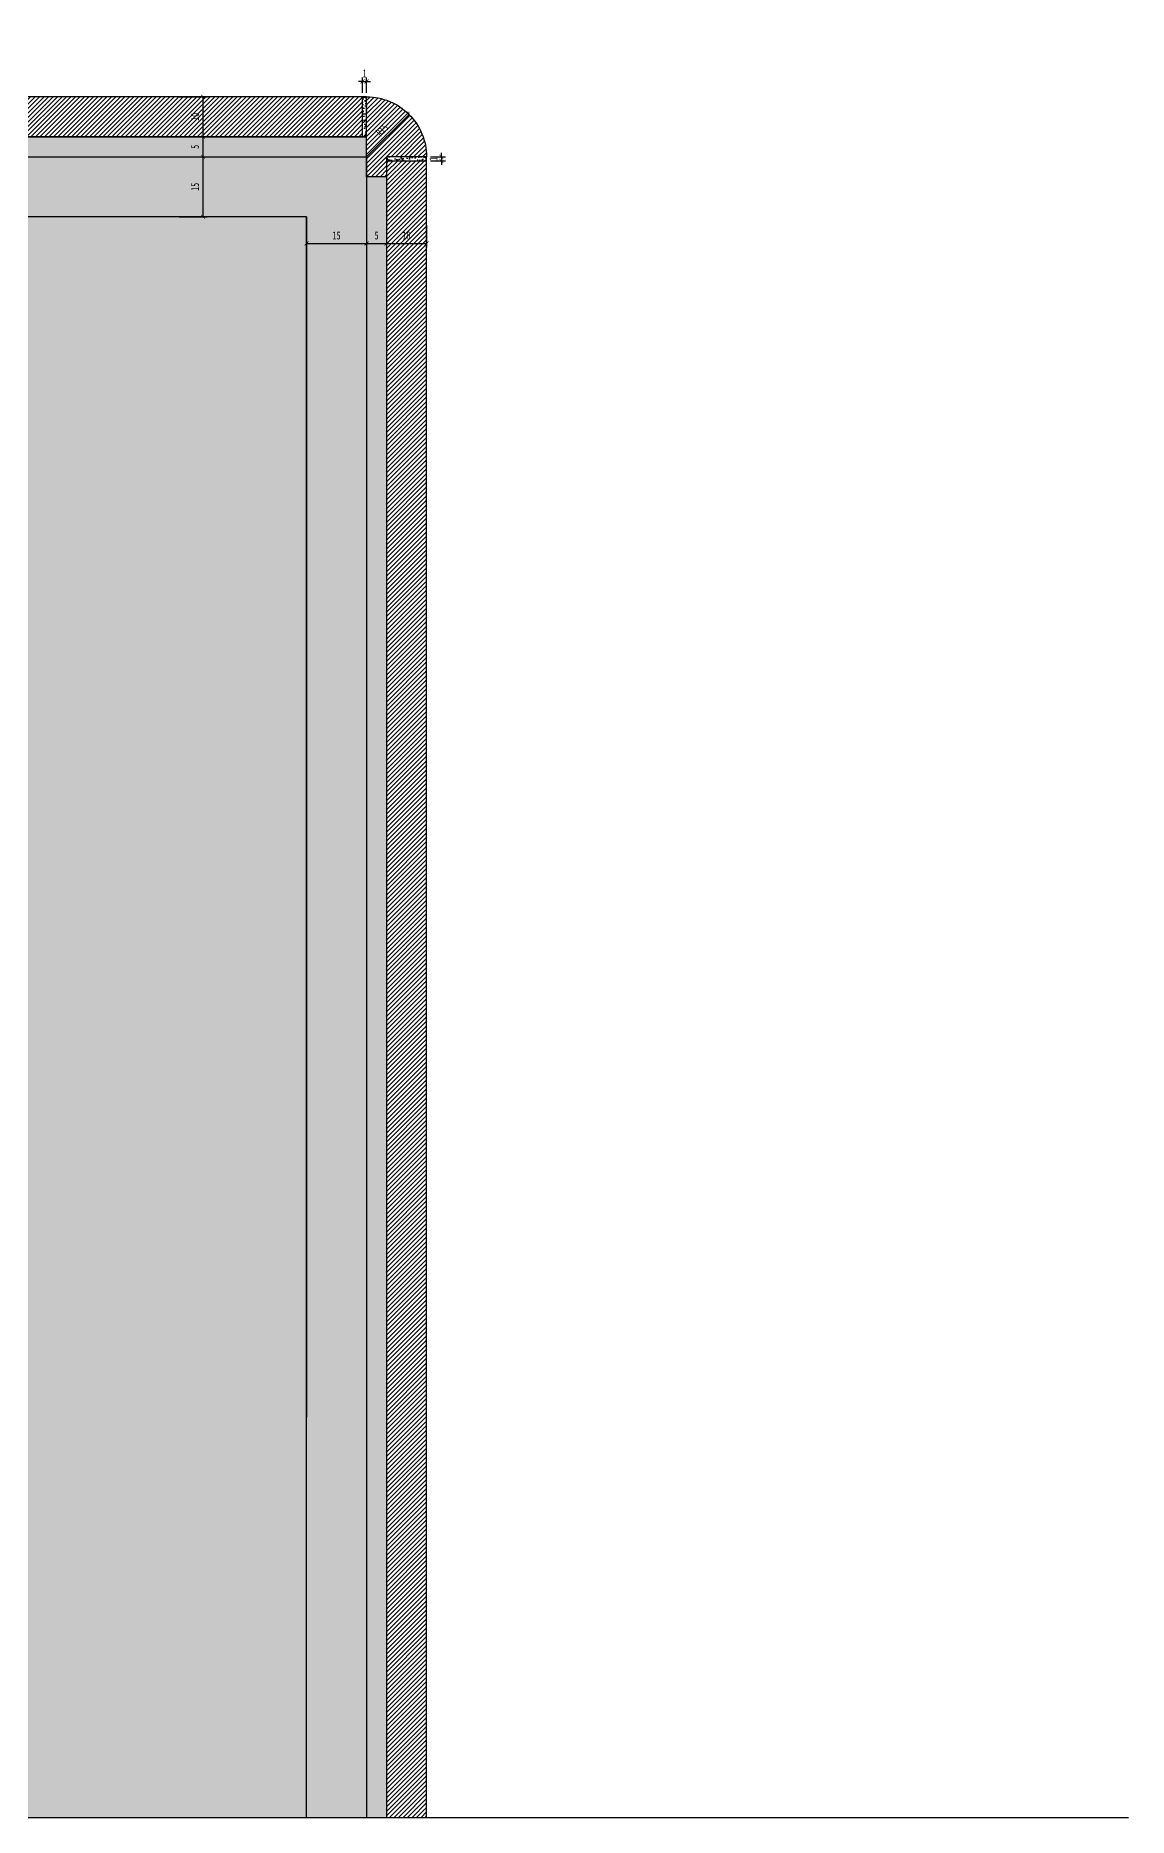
# Model space of a CAD drawing. Header units: millimetres. Extents: x 161920 to 181521, y -136232 to -127655.
# Drawn here: x 167661.2 to 167934.4, y -134581.6 to -134136.3 of the extents above; entities that cross this region are included whole.
import ezdxf

# ---------------------------------------------------------------- set-up
doc = ezdxf.new("R2010")
doc.units = ezdxf.units.MM
doc.header["$LTSCALE"] = 10
doc.header["$PDMODE"] = 3
for name, color, linetype in [('0BZ', 8, 'Continuous'), ('2TC', 8, 'Continuous'), ('4-Wide(立面宽线)', 4, 'Continuous'), ('A-土建墙（含管井、立管）', 6, 'Continuous'), ('A-土建柱', 6, 'Continuous'), ('P-完成面', 3, 'Continuous'), ('W-尺寸', 5, 'Continuous')]:
    doc.layers.add(name, color=color, linetype=linetype)
doc.styles.add('DIM', font='SimSun.ttf', dxfattribs={"width": 0.7})
doc.dimstyles.new('1', dxfattribs={"dimtxt": 2, "dimasz": 1, "dimexe": 1, "dimexo": 1, "dimgap": 1, "dimtad": 1, "dimdec": 0, "dimzin": 0, "dimdsep": 46, "dimtxsty": 'DIM', "dimblk": 'ARCHTICK', "dimcen": 0, "dimclrd": 5, "dimclre": 5, "dimclrt": 35, "dimadec": 0, "dimazin": 0, "dimtfac": 0.5, "dimtdec": 0, "dimtix": 1, "dimtmove": 2, "dimatfit": 2, "dimldrblk": 'A', "dimfxl": 0, "dimtolj": 1, "dimtzin": 0, "dimlwd": -1, "dimlwe": -1, "dimarcsym": 0})
doc.dimstyles.new('50', dxfattribs={"dimscale": 50, "dimtxt": 2, "dimasz": 1, "dimexe": 1, "dimexo": 1, "dimgap": 1, "dimtad": 1, "dimdec": 0, "dimzin": 0, "dimdsep": 46, "dimtxsty": 'DIM', "dimblk": 'ARCHTICK', "dimcen": 0, "dimclrd": 5, "dimclre": 5, "dimclrt": 35, "dimadec": 0, "dimazin": 0, "dimtfac": 0.5, "dimtdec": 0, "dimtix": 1, "dimtmove": 2, "dimatfit": 2, "dimldrblk": 'A', "dimfxl": 0, "dimtolj": 1, "dimtzin": 0, "dimlwd": -1, "dimlwe": -1, "dimarcsym": 0})
pattern_1 = [(50, (0, 0), (5.46554007, -0.47817257), [0.5715, -6.2865]), (355, (0, 0), (-1.05728478, 5.73169929), [0.4572, -5.0292]), (100.451, (0.4555, -0.04), (4.40827505, 5.25350063), [0.4857, -5.3427]), (46.1842, (0, 1.524), (8.13237123, -1.26126984), [0.85725, -9.42975]), (96.6356, (0.678, 1.419), (7.12212703, 7.42276668), [0.72855, -8.01405]), (351.184, (0, 1.524), (7.12213817, 7.42275354), [0.6858, -7.5438]), (21, (0.762, 1.143), (4.548446395, -3.06796556), [0.5715, -6.2865]), (326, (0.762, 1.143), (1.85406085, 5.52563898), [0.4572, -5.0292]), (71.4514, (1.141, 0.8873), (6.40249472, 2.45768573), [0.4857, -5.3427]), (37.5, (0, 0), (0.092658098, 2.536651166), [0, -4.96824, 0, -5.1054, 0, -5.04825]), (7.5, (0, 0), (2.004589875, 3.005417245), [0, -2.91084, 0, -4.85394, 0, -1.92405]), (327.5, (-1.6993, 0), (4.067717855, -0.17186232), [0, -1.905, 0, -5.9436, 0, -7.8867]), (317.5, (-2.4613, 0), (4.44387544, 0.76279473), [0, -2.4765, 0, -3.94716, 0, -5.6007])]

# ---------------------------------------------------------------- blocks, each defined once
blk = doc.blocks.new('_ArchTick')
at = {"color": 0, "linetype": 'ByBlock', "const_width": 0.15}
blk.add_lwpolyline([(-0.5, -0.5), (0.5, 0.5)], dxfattribs=at)
blk = doc.blocks.new('*D340')
at = {"layer": 'Defpoints', "color": 0}
for p in [(167628.94, -129181.62), (167728.94, -129831.62), (167628.94, -134531.62)]:
    blk.add_point(p, dxfattribs=at)
at = {"layer": 'W-尺寸', "color": 5}
for p, q in [((167628.94, -129481.62), (167628.94, -129131.62)), ((167728.94, -129481.62), (167728.94, -129131.62)), ((167628.94, -129181.62), (167578.94, -129181.62)), ((167728.94, -129181.62), (167628.94, -129181.62)), ((167728.94, -129181.62), (167778.94, -129181.62))]:
    blk.add_line(p, q, dxfattribs=at)
at = {"layer": 'W-尺寸', "color": 5, "xscale": 50, "yscale": 50, "zscale": 50}
blk.add_blockref('_ArchTick', (167628.94, -129181.62), dxfattribs=at)
at = {"layer": 'W-尺寸', "color": 5, "xscale": 50, "yscale": 50, "zscale": 50, "rotation": 180}
blk.add_blockref('_ArchTick', (167728.94, -129181.62), dxfattribs=at)
at = {"layer": 'W-尺寸', "color": 35, "insert": (167678.94, -129081.62), "char_height": 100, "attachment_point": 5, "style": 'DIM'}
blk.add_mtext('\\A1;100', dxfattribs=at)
blk = doc.blocks.new('A')
for p, q in [((-1.4351, 1.1477), (-1.0896, 1.4375)), ((-1.0896, 1.4375), (0, 0)), ((-1.4351, 1.1477), (-0.3688, 0)), ((-0.3688, 0), (-2.1271, 0)), ((-1.4351, -1.1477), (-0.3688, 0)), ((-1.0896, -1.4375), (0, 0)), ((-1.4351, -1.1477), (-1.0896, -1.4375))]:
    blk.add_line(p, q)
for points in [[(-1.4351, 1.1477), (-1.0896, 1.4375), (-0.3688, 0), (0, 0)], [(-1.4351, -1.1477), (-1.0896, -1.4375), (-0.3688, 0), (0, 0)]]:
    blk.add_solid(points)
blk = doc.blocks.new('*D393')
at = {"layer": '4-Wide(立面宽线)', "color": 5, "ltscale": 0.15}
for p, q in [((167697.08, -134166.62), (167704.08, -134166.62)), ((167703.08, -134181.62), (167703.08, -134166.62)), ((167697.08, -134181.62), (167704.08, -134181.62))]:
    blk.add_line(p, q, dxfattribs=at)
at = {"layer": 'Defpoints', "color": 0, "ltscale": 0.15}
for p in [(167689.27, -134166.62), (167703.08, -134166.62), (167689.27, -134181.62)]:
    blk.add_point(p, dxfattribs=at)
at = {"layer": '4-Wide(立面宽线)', "color": 5, "ltscale": 0.15}
for p, rotation in [((167703.08, -134166.62), 90), ((167703.08, -134181.62), 270)]:
    blk.add_blockref('_ArchTick', p, dxfattribs=dict(at, rotation=rotation))
at = {"layer": '4-Wide(立面宽线)', "color": 35, "ltscale": 0.15, "insert": (167701.08, -134174.12), "char_height": 2, "attachment_point": 5, "rotation": 90, "style": 'DIM'}
blk.add_mtext('\\A1;15', dxfattribs=at)
blk = doc.blocks.new('*D394')
at = {"layer": '4-Wide(立面宽线)', "color": 5, "ltscale": 0.15}
for p, q in [((167697.08, -134161.62), (167704.08, -134161.62)), ((167703.08, -134166.62), (167703.08, -134161.62)), ((167697.08, -134166.62), (167704.08, -134166.62))]:
    blk.add_line(p, q, dxfattribs=at)
at = {"layer": 'Defpoints', "color": 0, "ltscale": 0.15}
for p in [(167695.07, -134161.62), (167703.08, -134161.62), (167689.27, -134166.62)]:
    blk.add_point(p, dxfattribs=at)
at = {"layer": '4-Wide(立面宽线)', "color": 5, "ltscale": 0.15}
for p, rotation in [((167703.08, -134161.62), 90), ((167703.08, -134166.62), 270)]:
    blk.add_blockref('_ArchTick', p, dxfattribs=dict(at, rotation=rotation))
at = {"layer": '4-Wide(立面宽线)', "color": 35, "ltscale": 0.15, "insert": (167701.08, -134164.12), "char_height": 2, "attachment_point": 5, "rotation": 90, "style": 'DIM'}
blk.add_mtext('\\A1;5', dxfattribs=at)
blk = doc.blocks.new('*D395')
at = {"layer": '4-Wide(立面宽线)', "color": 5, "ltscale": 0.15}
for p, q in [((167697.08, -134151.62), (167704.08, -134151.62)), ((167703.08, -134161.62), (167703.08, -134151.62)), ((167697.08, -134161.62), (167704.08, -134161.62))]:
    blk.add_line(p, q, dxfattribs=at)
at = {"layer": 'Defpoints', "color": 0, "ltscale": 0.15}
for p in [(167694.95, -134151.62), (167703.08, -134151.62), (167695.07, -134161.62)]:
    blk.add_point(p, dxfattribs=at)
at = {"layer": '4-Wide(立面宽线)', "color": 5, "ltscale": 0.15}
for p, rotation in [((167703.08, -134151.62), 90), ((167703.08, -134161.62), 270)]:
    blk.add_blockref('_ArchTick', p, dxfattribs=dict(at, rotation=rotation))
at = {"layer": '4-Wide(立面宽线)', "color": 35, "ltscale": 0.15, "insert": (167701.08, -134156.62), "char_height": 2, "attachment_point": 5, "rotation": 90, "style": 'DIM'}
blk.add_mtext('\\A1;10', dxfattribs=at)
blk = doc.blocks.new('*D396')
at = {"layer": '4-Wide(立面宽线)', "color": 5, "ltscale": 0.15}
for p, q in [((167742.94, -134147.77), (167741.94, -134147.77)), ((167742.94, -134150.62), (167742.94, -134146.77)), ((167742.94, -134147.77), (167743.94, -134147.77)), ((167743.94, -134150.62), (167743.94, -134146.77)), ((167743.94, -134147.77), (167744.94, -134147.77))]:
    blk.add_line(p, q, dxfattribs=at)
at = {"layer": 'Defpoints', "color": 0, "ltscale": 0.15}
for p in [(167743.94, -134147.77), (167742.94, -134151.62), (167743.94, -134151.62)]:
    blk.add_point(p, dxfattribs=at)
at = {"layer": '4-Wide(立面宽线)', "color": 5, "ltscale": 0.15}
blk.add_blockref('_ArchTick', (167742.94, -134147.77), dxfattribs=at)
at = {"layer": '4-Wide(立面宽线)', "color": 5, "ltscale": 0.15, "rotation": 180}
blk.add_blockref('_ArchTick', (167743.94, -134147.77), dxfattribs=at)
at = {"layer": '4-Wide(立面宽线)', "color": 35, "ltscale": 0.15, "insert": (167743.44, -134145.77), "char_height": 2, "attachment_point": 5, "style": 'DIM'}
blk.add_mtext('\\A1;1', dxfattribs=at)
blk = doc.blocks.new('*D397')
at = {"layer": '4-Wide(立面宽线)', "color": 5, "ltscale": 0.15}
blk.add_line((167743.94, -134166.62), (167754.57, -134156.04), dxfattribs=at)
at = {"layer": 'Defpoints', "color": 0, "ltscale": 0.15}
for p in [(167754.57, -134156.04), (167743.94, -134166.62)]:
    blk.add_point(p, dxfattribs=at)
at = {"layer": '4-Wide(立面宽线)', "color": 5, "ltscale": 0.15, "rotation": 44.87827331960506}
blk.add_blockref('_ArchTick', (167754.57, -134156.04), dxfattribs=at)
at = {"layer": '4-Wide(立面宽线)', "color": 35, "ltscale": 0.15, "insert": (167747.84, -134159.91), "char_height": 2, "attachment_point": 5, "rotation": 44.8783, "style": 'DIM'}
blk.add_mtext('\\A1;R15', dxfattribs=at)
blk = doc.blocks.new('*D398')
at = {"layer": '4-Wide(立面宽线)', "color": 5, "ltscale": 0.15}
for p, q in [((167762.64, -134166.62), (167762.64, -134165.62)), ((167759.94, -134166.62), (167763.64, -134166.62)), ((167759.94, -134167.62), (167763.64, -134167.62)), ((167762.64, -134166.62), (167762.64, -134167.62)), ((167762.64, -134167.62), (167762.64, -134168.62))]:
    blk.add_line(p, q, dxfattribs=at)
at = {"layer": 'Defpoints', "color": 0, "ltscale": 0.15}
for p in [(167758.94, -134166.62), (167758.94, -134167.62), (167762.64, -134167.62)]:
    blk.add_point(p, dxfattribs=at)
at = {"layer": '4-Wide(立面宽线)', "color": 5, "ltscale": 0.15}
for p, rotation in [((167762.64, -134166.62), 270), ((167762.64, -134167.62), 90)]:
    blk.add_blockref('_ArchTick', p, dxfattribs=dict(at, rotation=rotation))
at = {"layer": '4-Wide(立面宽线)', "color": 35, "ltscale": 0.15, "insert": (167760.64, -134167.12), "char_height": 2, "attachment_point": 5, "rotation": 90, "style": 'DIM'}
blk.add_mtext('\\A1;1', dxfattribs=at)
blk = doc.blocks.new('*D399')
at = {"layer": '4-Wide(立面宽线)', "color": 5, "ltscale": 0.15}
for p, q in [((167728.94, -134182.62), (167728.94, -134189.28)), ((167743.94, -134182.62), (167743.94, -134189.28)), ((167728.94, -134188.28), (167743.94, -134188.28))]:
    blk.add_line(p, q, dxfattribs=at)
at = {"layer": 'Defpoints', "color": 0, "ltscale": 0.15}
for p in [(167728.94, -134181.62), (167743.94, -134181.62), (167743.94, -134188.28)]:
    blk.add_point(p, dxfattribs=at)
at = {"layer": '4-Wide(立面宽线)', "color": 5, "ltscale": 0.15, "rotation": 180}
blk.add_blockref('_ArchTick', (167728.94, -134188.28), dxfattribs=at)
at = {"layer": '4-Wide(立面宽线)', "color": 5, "ltscale": 0.15}
blk.add_blockref('_ArchTick', (167743.94, -134188.28), dxfattribs=at)
at = {"layer": '4-Wide(立面宽线)', "color": 35, "ltscale": 0.15, "insert": (167736.44, -134186.28), "char_height": 2, "attachment_point": 5, "style": 'DIM'}
blk.add_mtext('\\A1;15', dxfattribs=at)
blk = doc.blocks.new('*D400')
at = {"layer": '4-Wide(立面宽线)', "color": 5, "ltscale": 0.15}
for p, q in [((167743.94, -134182.62), (167743.94, -134189.28)), ((167748.94, -134183.28), (167748.94, -134189.28)), ((167743.94, -134188.28), (167748.94, -134188.28))]:
    blk.add_line(p, q, dxfattribs=at)
at = {"layer": 'Defpoints', "color": 0, "ltscale": 0.15}
for p in [(167743.94, -134181.62), (167748.94, -134182.28), (167748.94, -134188.28)]:
    blk.add_point(p, dxfattribs=at)
at = {"layer": '4-Wide(立面宽线)', "color": 5, "ltscale": 0.15, "rotation": 180}
blk.add_blockref('_ArchTick', (167743.94, -134188.28), dxfattribs=at)
at = {"layer": '4-Wide(立面宽线)', "color": 5, "ltscale": 0.15}
blk.add_blockref('_ArchTick', (167748.94, -134188.28), dxfattribs=at)
at = {"layer": '4-Wide(立面宽线)', "color": 35, "ltscale": 0.15, "insert": (167746.44, -134186.28), "char_height": 2, "attachment_point": 5, "style": 'DIM'}
blk.add_mtext('\\A1;5', dxfattribs=at)
blk = doc.blocks.new('*D401')
at = {"layer": '4-Wide(立面宽线)', "color": 5, "ltscale": 0.15}
for p, q in [((167748.94, -134183.28), (167748.94, -134189.28)), ((167758.94, -134183.74), (167758.94, -134189.28)), ((167748.94, -134188.28), (167758.94, -134188.28))]:
    blk.add_line(p, q, dxfattribs=at)
at = {"layer": 'Defpoints', "color": 0, "ltscale": 0.15}
for p in [(167748.94, -134182.28), (167758.94, -134182.74), (167758.94, -134188.28)]:
    blk.add_point(p, dxfattribs=at)
at = {"layer": '4-Wide(立面宽线)', "color": 5, "ltscale": 0.15, "rotation": 180}
blk.add_blockref('_ArchTick', (167748.94, -134188.28), dxfattribs=at)
at = {"layer": '4-Wide(立面宽线)', "color": 5, "ltscale": 0.15}
blk.add_blockref('_ArchTick', (167758.94, -134188.28), dxfattribs=at)
at = {"layer": '4-Wide(立面宽线)', "color": 35, "ltscale": 0.15, "insert": (167753.94, -134186.28), "char_height": 2, "attachment_point": 5, "style": 'DIM'}
blk.add_mtext('\\A1;10', dxfattribs=at)

msp = doc.modelspace()

# ---------------------------------------------------------------- hatches: boundary and pattern name
at = {"ltscale": 0.15}
h = msp.add_hatch(dxfattribs=at)
h.set_pattern_fill('ANSI31', color=250, scale=0.5, angle=-180, style=0)
h.set_pattern_definition([(225, (167128.9395, -134581.6236), (0.561266, -0.561266), [])])
h.paths.add_polyline_path([(167758.94, -134167.62), (167748.94, -134167.62), (167748.94, -134581.62), (167758.94, -134581.62)])
h.paths.add_polyline_path([(167742.94, -134151.62), (167442.94, -134151.62), (167442.94, -134161.62), (167742.94, -134161.62)])
h.paths.add_polyline_path([(167440.94, -134151.62), (167128.94, -134151.62), (167128.94, -134161.62), (167440.94, -134161.62)])
h = msp.add_hatch(dxfattribs=at)
h.set_pattern_fill('ANSI31', color=250, scale=0.5, angle=-180, style=0)
h.set_pattern_definition([(225, (167743.9395, -134171.6236), (0.561266, -0.561266), [])])
edge = h.paths.add_edge_path()
edge.add_line((167748.94, -134166.62), (167748.94, -134171.62))
edge.add_line((167748.94, -134171.62), (167743.94, -134171.62))
edge.add_line((167743.94, -134171.62), (167743.94, -134151.62))
edge.add_arc((167743.94, -134166.62), 15, 0, 90, ccw=False)
edge.add_line((167758.94, -134166.62), (167748.94, -134166.62))
at = {"layer": '2TC'}
h = msp.add_hatch(dxfattribs=at)
h.set_pattern_fill('AR-CONC', color=250, angle=90, style=0)
h.set_pattern_definition([(140, (167743.9395, -134161.6236), (0.1594, 1.82185), [0.1905, -2.0955]), (85, (167743.9395, -134161.6236), (-1.91057, -0.35243), [0.1524, -1.6764]), (190.45, (167743.9528, -134161.4718), (-1.75117, 1.46943), [0.1619, -1.7809]), (136.184, (167743.4315, -134161.6236), (0.4204, 2.7108), [0.28575, -3.14325]), (186.636, (167743.4665, -134161.3977), (-2.47426, 2.37404), [0.24285, -2.67135]), (81.184, (167743.4315, -134161.6236), (-2.47425, 2.37405), [0.2286, -2.5146]), (111, (167743.5585, -134161.3696), (1.02266, 1.51615), [0.1905, -2.0955]), (56, (167743.5585, -134161.3696), (-1.84188, 0.61802), [0.1524, -1.6764]), (161.451, (167743.6437, -134161.2433), (-0.81923, 2.13416), [0.1619, -1.7809]), (127.5, (167743.9395, -134161.6236), (-0.84555, 0.030886), [0, -1.65608, 0, -1.7018, 0, -1.68275]), (97.5, (167743.9395, -134161.6236), (-1.001806, 0.6682), [0, -0.97028, 0, -1.61798, 0, -0.64135]), (57.5, (167743.9395, -134162.19), (0.057287, 1.355906), [0, -0.635, 0, -1.9812, 0, -2.6289]), (47.5, (167743.9395, -134162.444), (-0.25426, 1.48129), [0, -0.8255, 0, -1.31572, 0, -1.8669])])
h.paths.add_polyline_path([(167742.94, -134151.62), (167742.94, -134161.62), (167743.94, -134161.62), (167743.94, -134151.62)])
h = msp.add_hatch(dxfattribs=at)
h.set_pattern_fill('AR-CONC', color=250, scale=3, style=0)
h.set_pattern_definition(pattern_1)
h.paths.add_polyline_path([(167128.94, -134166.62), (167728.94, -134166.62), (167728.94, -134181.62), (167128.94, -134181.62)])
h = msp.add_hatch(dxfattribs=at)
h.set_pattern_fill('AR-CONC', color=250, scale=3, style=0)
h.set_pattern_definition(pattern_1)
h.paths.add_polyline_path([(167728.94, -134166.62), (167743.94, -134166.62), (167743.94, -134581.62), (167728.94, -134581.62)])
h = msp.add_hatch(dxfattribs=at)
h.set_pattern_fill('AR-CONC', color=250, style=0)
h.set_pattern_definition([(50, (167748.9395, -134167.6236), (1.82185, -0.1594), [0.1905, -2.0955]), (355, (167748.9395, -134167.6236), (-0.35243, 1.91057), [0.1524, -1.6764]), (100.45, (167749.0913, -134167.6369), (1.46943, 1.75117), [0.1619, -1.7809]), (46.184, (167748.9395, -134167.1156), (2.7108, -0.4204), [0.28575, -3.14325]), (96.636, (167749.1654, -134167.1506), (2.37404, 2.47426), [0.24285, -2.67135]), (351.184, (167748.9395, -134167.1156), (2.37405, 2.47425), [0.2286, -2.5146]), (21, (167749.1935, -134167.2426), (1.51615, -1.02266), [0.1905, -2.0955]), (326, (167749.1935, -134167.2426), (0.61802, 1.84188), [0.1524, -1.6764]), (71.451, (167749.3198, -134167.3278), (2.13416, 0.81923), [0.1619, -1.7809]), (37.5, (167748.9395, -134167.6236), (0.030886, 0.84555), [0, -1.65608, 0, -1.7018, 0, -1.68275]), (7.5, (167748.9395, -134167.6236), (0.6682, 1.001806), [0, -0.97028, 0, -1.61798, 0, -0.64135]), (327.5, (167748.3731, -134167.6236), (1.355906, -0.057287), [0, -0.635, 0, -1.9812, 0, -2.6289]), (317.5, (167748.1191, -134167.6236), (1.48129, 0.25426), [0, -0.8255, 0, -1.31572, 0, -1.8669])])
h.paths.add_polyline_path([(167758.94, -134166.62), (167748.94, -134166.62), (167748.94, -134167.62), (167758.94, -134167.62)])
h = msp.add_hatch(dxfattribs=at)
h.set_pattern_fill('钢筋混凝土', color=250, scale=2, angle=90, style=0)
h.set_pattern_definition([(135, (0, 0), (-3.53553391, -3.53553391), []), (140, (0, 0), (1.2550427, 14.34520365), [1.5, -16.5]), (85, (0, 0), (-15.0438427, -2.7750267), [1.2, -13.2]), (190.4514, (0.105, 1.195), (-13.7887908, 11.5701876), [1.2748038, -14.0228422]), (136.1842, (-4, 2e-16), (3.3103803, 21.344821), [2.25, -24.75]), (186.6356, (-3.724, 1.779), (-19.4823574, 18.6932541), [1.9122058, -21.03426]), (81.1842, (-4, 2e-16), (-19.482372, 18.693239), [1.8, -19.8]), (111, (-3, 2), (8.0523778, 11.93814104), [1.5, -16.5]), (56, (-3, 2), (-14.5030009, 4.8663066), [1.2, -13.2]), (161.4514, (-2.329, 2.995), (-6.4506099, 16.8044526), [1.2748038, -14.0228422]), (127.5, (0, 0), (-6.65787708, 0.24319711), [0, -13.04, 0, -13.4, 0, -13.25]), (97.5, (0, 0), (-7.88823424, 5.26139075), [0, -7.64, 0, -12.74, 0, -5.05]), (57.5, (-3e-16, -4.46), (0.45109743, 10.67644872), [0, -5, 0, -15.6, 0, -20.7]), (47.5, (-4e-16, -6.46), (-2.00209965, 11.6637234), [0, -6.5, 0, -10.36, 0, -14.7])])
h.paths.add_polyline_path([(167728.94, -134181.62), (167328.94, -134181.62), (167128.94, -134181.62), (167128.94, -134381.62), (167328.94, -134381.62), (167328.94, -134581.62), (167728.94, -134581.62)])
at = {"layer": '4-Wide(立面宽线)', "ltscale": 0.15}
h = msp.add_hatch(dxfattribs=at)
h.set_pattern_fill('AR-CONC', color=251, scale=3, style=0)
h.set_pattern_definition([(50, (167128.9395, -134166.6236), (5.46554, -0.478173), [0.5715, -6.2865]), (355, (167128.9395, -134166.6236), (-1.057285, 5.7317), [0.4572, -5.0292]), (100.451, (167129.395, -134166.6634), (4.408275, 5.2535), [0.4857, -5.3427]), (46.1842, (167128.9395, -134165.0996), (8.13237, -1.26127), [0.85725, -9.42975]), (96.6356, (167129.617, -134165.205), (7.12213, 7.42277), [0.72855, -8.01405]), (351.184, (167128.9395, -134165.1), (7.12214, 7.42275), [0.6858, -7.5438]), (21, (167129.7015, -134165.4806), (4.548446, -3.067966), [0.5715, -6.2865]), (326, (167129.7015, -134165.4806), (1.85406, 5.52564), [0.4572, -5.0292]), (71.4514, (167130.0805, -134165.736), (6.402495, 2.457686), [0.4857, -5.3427]), (37.5, (167128.9395, -134166.6236), (0.092658, 2.536651), [0, -4.96824, 0, -5.1054, 0, -5.04825]), (7.5, (167128.9395, -134166.6236), (2.00459, 3.005417), [0, -2.91084, 0, -4.85394, 0, -1.92405]), (327.5, (167127.2402, -134166.6236), (4.067718, -0.171862), [0, -1.905, 0, -5.9436, 0, -7.8867]), (317.5, (167126.4782, -134166.6236), (4.443875, 0.762795), [0, -2.4765, 0, -3.94716, 0, -5.6007])])
h.paths.add_polyline_path([(167128.94, -134161.62), (167743.94, -134161.62), (167743.94, -134166.62), (167128.94, -134166.62)])
h = msp.add_hatch(dxfattribs=at)
h.set_pattern_fill('AR-CONC', color=251, scale=3, style=0)
h.set_pattern_definition([(50, (167743.9395, -134581.6236), (5.46554, -0.478173), [0.5715, -6.2865]), (355, (167743.9395, -134581.6236), (-1.057285, 5.7317), [0.4572, -5.0292]), (100.451, (167744.395, -134581.6634), (4.408275, 5.2535), [0.4857, -5.3427]), (46.1842, (167743.9395, -134580.0996), (8.13237, -1.26127), [0.85725, -9.42975]), (96.6356, (167744.617, -134580.205), (7.12213, 7.42277), [0.72855, -8.01405]), (351.184, (167743.9395, -134580.1), (7.12214, 7.42275), [0.6858, -7.5438]), (21, (167744.7015, -134580.4806), (4.548446, -3.067966), [0.5715, -6.2865]), (326, (167744.7015, -134580.4806), (1.85406, 5.52564), [0.4572, -5.0292]), (71.4514, (167745.0805, -134580.736), (6.402495, 2.457686), [0.4857, -5.3427]), (37.5, (167743.9395, -134581.6236), (0.092658, 2.536651), [0, -4.96824, 0, -5.1054, 0, -5.04825]), (7.5, (167743.9395, -134581.6236), (2.00459, 3.005417), [0, -2.91084, 0, -4.85394, 0, -1.92405]), (327.5, (167742.2402, -134581.6236), (4.067718, -0.171862), [0, -1.905, 0, -5.9436, 0, -7.8867]), (317.5, (167741.4782, -134581.6236), (4.443875, 0.762795), [0, -2.4765, 0, -3.94716, 0, -5.6007])])
h.paths.add_polyline_path([(167743.94, -134171.62), (167748.94, -134171.62), (167748.94, -134581.62), (167743.94, -134581.62)])

# ---------------------------------------------------------------- linework, layer by layer
at = {"layer": '0BZ'}
for p, q in [((167128.94, -134166.62), (167743.94, -134166.62)), ((167743.94, -134166.62), (167743.94, -134581.62))]:
    msp.add_line(p, q, dxfattribs=at)
at = {"layer": '4-Wide(立面宽线)', "color": 251, "ltscale": 0.15}
for p, q in [((167742.94, -134151.62), (167743.94, -134151.62)), ((167743.94, -134151.62), (167742.94, -134151.62)), ((167128.94, -134161.62), (167743.94, -134161.62)), ((167758.94, -134167.62), (167758.94, -134166.62)), ((167758.94, -134167.62), (167758.94, -134166.62)), ((167728.94, -134581.62), (167934.36, -134581.62))]:
    msp.add_line(p, q, dxfattribs=at)
at = {"layer": 'A-土建墙（含管井、立管）', "color": 6}
msp.add_line((167728.94, -134481.62), (167728.94, -134181.62), dxfattribs=at)
msp.add_lwpolyline([(167728.94, -134181.62), (167728.94, -134481.62)], dxfattribs=at)
at = {"layer": 'A-土建柱'}
msp.add_lwpolyline([(167728.94, -134181.62), (167328.94, -134181.62), (167328.94, -134581.62), (167728.94, -134581.62), (167728.94, -134181.62)], dxfattribs=at)
at = {"layer": 'P-完成面'}
for p, q in [((167742.94, -134151.62), (167128.94, -134151.62)), ((167742.94, -134161.62), (167742.94, -134151.62)), ((167743.94, -134161.62), (167128.94, -134161.62)), ((167748.94, -134167.62), (167758.94, -134167.62)), ((167748.94, -134167.62), (167748.94, -134581.62)), ((167758.94, -134581.62), (167758.94, -134167.62))]:
    msp.add_line(p, q, dxfattribs=at)
msp.add_lwpolyline([(167748.94, -134166.62), (167748.94, -134171.62), (167743.94, -134171.62), (167743.94, -134151.62, -0.414214), (167758.94, -134166.62), (167748.94, -134166.62)], format="xyb", dxfattribs=at)

# ---------------------------------------------------------------- dimensions: what is measured, and where the dimension line sits
at = {"layer": '4-Wide(立面宽线)', "color": 251, "ltscale": 0.15}
for base, p1, p2, picture, middle in [((167743.94, -134147.77), (167742.94, -134151.62), (167743.94, -134151.62), '*D396', (167743.44, -134145.77)), ((167743.94, -134188.28), (167728.94, -134181.62), (167743.94, -134181.62), '*D399', (167736.44, -134186.28)), ((167748.94, -134188.28), (167743.94, -134181.62), (167748.94, -134182.28), '*D400', (167746.44, -134186.28)), ((167758.94, -134188.28), (167748.94, -134182.28), (167758.94, -134182.74), '*D401', (167753.94, -134186.28))]:
    dim = msp.add_linear_dim(base=base, p1=p1, p2=p2, dimstyle='1', dxfattribs=at)
    dim.commit()
    dim.dimension.update_dxf_attribs({"geometry": picture, "text_midpoint": middle})
for base, p1, p2, picture, middle in [((167703.08, -134151.62), (167695.07, -134161.62), (167694.95, -134151.62), '*D395', (167701.08, -134156.62)), ((167703.08, -134161.62), (167689.27, -134166.62), (167695.07, -134161.62), '*D394', (167701.08, -134164.12)), ((167762.64, -134167.62), (167758.94, -134166.62), (167758.94, -134167.62), '*D398', (167760.64, -134167.12)), ((167703.08, -134166.62), (167689.27, -134181.62), (167689.27, -134166.62), '*D393', (167701.08, -134174.12))]:
    dim = msp.add_linear_dim(base=base, p1=p1, p2=p2, angle=90, dimstyle='1', dxfattribs=at)
    dim.commit()
    dim.dimension.update_dxf_attribs({"geometry": picture, "text_midpoint": middle})
dim = msp.add_radius_dim(center=(167743.94, -134166.62), mpoint=(167754.57, -134156.04), dimstyle='1', dxfattribs=at)
dim.commit()
dim.dimension.update_dxf_attribs({"geometry": '*D397', "text_midpoint": (167747.84, -134159.91)})
at = {"layer": 'W-尺寸'}
dim = msp.add_linear_dim(base=(167628.94, -129181.62), p1=(167728.94, -129831.62), p2=(167628.94, -134531.62), angle=180, dimstyle='50', dxfattribs=at)
dim.commit()
dim.dimension.update_dxf_attribs({"geometry": '*D340', "text_midpoint": (167678.94, -129081.62)})

doc.saveas('drawing.dxf')
